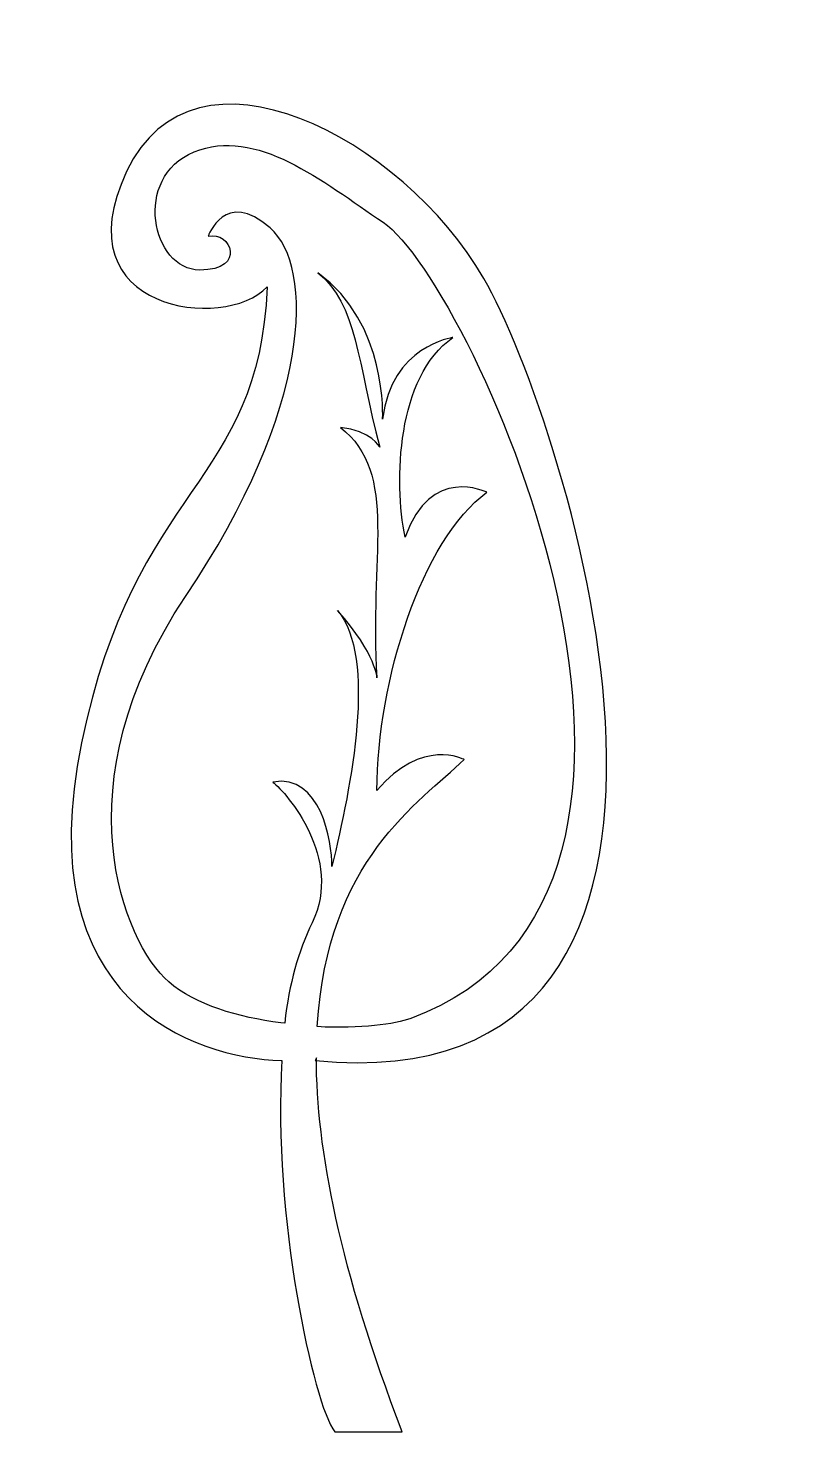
# Model space of a CAD drawing. Header units: centimetres. Extents: x -3.6 to 5.2, y -7.7 to 8.6.
import ezdxf

# ---------------------------------------------------------------- set-up
doc = ezdxf.new("R2010")
doc.units = ezdxf.units.CM
doc.header["$MEASUREMENT"] = 0
doc.layers.add('Camada 1', color=7, linetype='Continuous')

msp = doc.modelspace()

# ---------------------------------------------------------------- linework, layer by layer
at = {"layer": 'Camada 1'}
for points, knots in [([(-0.26313, -3.37801), (-0.26062, -4.44044), (0.00828, -5.84639), (0.73882, -7.74091), (0.73882, -7.74091), (0.73882, -7.74091), (-0.04847, -7.74091), (-0.04847, -7.74091), (-0.04847, -7.74091), (-0.29384, -7.42185), (-0.77962, -5.22083), (-0.66429, -3.41122), (-0.66429, -3.41122), (-0.66429, -3.41122), (-0.6718, -3.4109), (-0.6718, -3.4109), (-0.6718, -3.4109), (-1.68884, -3.37801), (-3.62439, -2.72174), (-3.00104, 0.29633), (-3.00104, 0.29633), (-2.37769, 3.3144), (-0.93446, 3.28181), (-0.83606, 5.61105), (-0.83606, 5.61105), (-1.3281, 5.08577), (-3.24488, 5.32273), (-2.4761, 6.95587), (-2.4761, 6.95587), (-1.68884, 8.62912), (0.73882, 7.34981), (1.69, 5.70947), (1.69, 5.70947), (2.64149, 4.06911), (5.20044, -3.93589), (-0.27821, -3.41093), (-0.27821, -3.41093), (-0.27821, -3.41093), (-0.26313, -3.37801), (-0.26313, -3.37801)], [0, 0, 0, 0, 0.09090909, 0.09090909, 0.09090909, 0.09090909, 0.18181818, 0.18181818, 0.18181818, 0.18181818, 0.27272727, 0.27272727, 0.27272727, 0.27272727, 0.36363636, 0.36363636, 0.36363636, 0.36363636, 0.45454545, 0.45454545, 0.45454545, 0.45454545, 0.54545455, 0.54545455, 0.54545455, 0.54545455, 0.63636364, 0.63636364, 0.63636364, 0.63636364, 0.72727273, 0.72727273, 0.72727273, 0.72727273, 0.81818182, 0.81818182, 0.81818182, 0.81818182, 1, 1, 1, 1]), ([(-0.2531, -3.01479), (0.25712, -3.04363), (0.65389, -2.98595), (0.83722, -2.91856), (0.83722, -2.91856), (4.7739, -1.47534), (1.56911, 5.64902), (0.51453, 6.36469), (0.51453, 6.36469), (-0.19285, 6.84474), (-0.96705, 7.48083), (-1.68884, 7.18561), (-1.68884, 7.18561), (-2.4106, 6.89007), (-2.18089, 5.80787), (-1.62333, 5.80787), (-1.62333, 5.80787), (-1.06548, 5.80787), (-1.26228, 6.267), (-1.5249, 6.20149), (-1.5249, 6.20149), (-1.5249, 6.20149), (-1.3281, 6.75905), (-0.80314, 6.29992), (-0.80314, 6.29992), (-0.27821, 5.84047), (-0.31078, 4.20011), (-1.78723, 2.00219), (-1.78723, 2.00219), (-3.26368, -0.19573), (-2.51214, -2.03666), (-1.98406, -2.49235), (-1.98406, -2.49235), (-1.67066, -2.76283), (-1.17327, -2.90634), (-0.67747, -2.97029), (-0.67747, -2.97029), (-0.67747, -2.97029), (-0.63233, -2.97309), (-0.63233, -2.97309), (-0.63233, -2.97309), (-0.57841, -2.50142), (-0.4775, -2.15103), (-0.31078, -1.80313), (-0.31078, -1.80313), (0.04995, -1.04849), (-0.606, -0.29411), (-0.77023, -0.16279), (-0.77023, -0.16279), (-0.21236, -0.06436), (-0.08136, -0.85163), (-0.08136, -1.14685), (-0.08136, -1.14685), (0.14838, -0.19567), (0.4436, 1.28046), (-0.01556, 1.83831), (-0.01556, 1.83831), (0.4436, 1.31367), (0.4436, 1.05104), (0.4436, 1.05104), (0.4436, 1.05104), (0.34517, 2.42875), (0.70591, 3.44576), (0.01704, 3.97072), (0.01704, 3.97072), (0.37809, 3.93812), (0.47649, 3.7413), (0.47649, 3.7413), (0.47649, 3.7413), (0.21386, 4.72539), (0.21386, 5.41426), (-0.24558, 5.77499), (-0.24558, 5.77499), (0.57492, 5.18455), (0.50909, 4.06912), (0.50909, 4.06912), (0.50909, 4.06912), (0.60749, 4.92222), (1.32927, 5.02061), (1.32927, 5.02061), (1.32927, 5.02061), (0.67331, 4.56116), (0.64008, 3.34736), (0.77171, 2.69138), (0.77171, 2.69138), (1.06693, 3.54448), (1.72289, 3.21602), (1.72289, 3.21602), (1.72289, 3.21602), (0.96854, 2.65846), (0.44358, 1.0181), (0.44358, -0.26119), (0.44358, -0.26119), (0.96854, 0.36185), (1.46059, 0.09954), (1.46059, 0.09954), (1.46059, 0.09954), (0.93655, -0.40381), (-0.13716, -1.06794), (-0.2531, -3.01479)], [0, 0, 0, 0, 0.03846154, 0.03846154, 0.03846154, 0.03846154, 0.07692308, 0.07692308, 0.07692308, 0.07692308, 0.11538462, 0.11538462, 0.11538462, 0.11538462, 0.15384615, 0.15384615, 0.15384615, 0.15384615, 0.19230769, 0.19230769, 0.19230769, 0.19230769, 0.23076923, 0.23076923, 0.23076923, 0.23076923, 0.26923077, 0.26923077, 0.26923077, 0.26923077, 0.30769231, 0.30769231, 0.30769231, 0.30769231, 0.34615385, 0.34615385, 0.34615385, 0.34615385, 0.38461538, 0.38461538, 0.38461538, 0.38461538, 0.42307692, 0.42307692, 0.42307692, 0.42307692, 0.46153846, 0.46153846, 0.46153846, 0.46153846, 0.5, 0.5, 0.5, 0.5, 0.53846154, 0.53846154, 0.53846154, 0.53846154, 0.57692308, 0.57692308, 0.57692308, 0.57692308, 0.61538462, 0.61538462, 0.61538462, 0.61538462, 0.65384615, 0.65384615, 0.65384615, 0.65384615, 0.69230769, 0.69230769, 0.69230769, 0.69230769, 0.73076923, 0.73076923, 0.73076923, 0.73076923, 0.76923077, 0.76923077, 0.76923077, 0.76923077, 0.80769231, 0.80769231, 0.80769231, 0.80769231, 0.84615385, 0.84615385, 0.84615385, 0.84615385, 0.88461538, 0.88461538, 0.88461538, 0.88461538, 0.92307692, 0.92307692, 0.92307692, 0.92307692, 1, 1, 1, 1])]:
    msp.add_open_spline(points, degree=3, knots=knots, dxfattribs=at)

doc.saveas('drawing.dxf')
